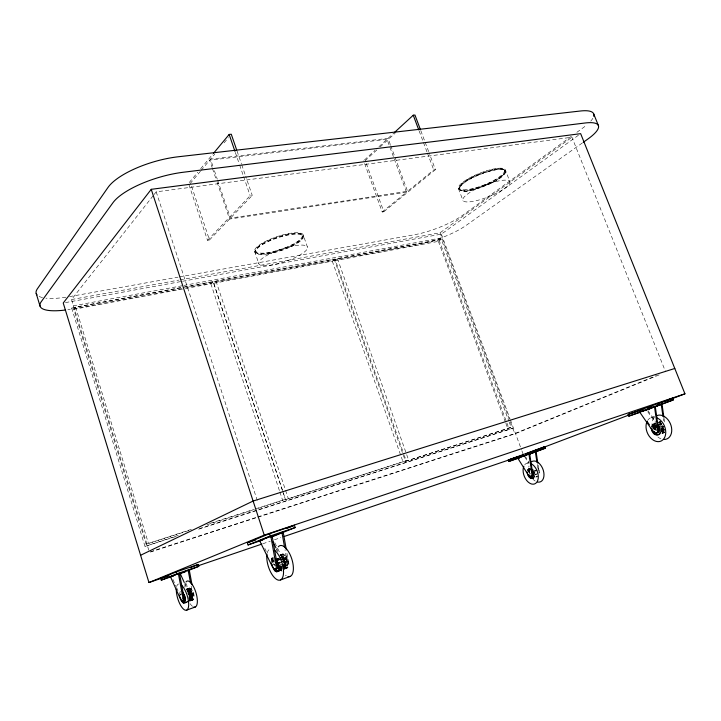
<?xml version="1.0" encoding="UTF-8"?>
<svg xmlns="http://www.w3.org/2000/svg" width="721" height="721" viewBox="0 0 721 721"><rect width="100%" height="100%" fill="white"/><g stroke="black" fill="none" stroke-linecap="round" stroke-linejoin="round"><path stroke-width="0.54" stroke-dasharray="3.6 2.7" d="M179.574 593.915L180.241 591.265M189.326 596.528C190.894 600.178 192.813 596.231 191.416 594.149C190.686 587.354 183.963 594.05 192.192 590.616C195.815 595.05 193.399 605.883 189.208 595.744M656.507 428.166L653.821 429.112C652.172 426.706 658.264 424.372 654.425 426.309M284.768 565.931C287.643 564.11 285.408 557.324 282.109 557.135M284.723 567.283C293.817 571.528 285.768 547.176 281.082 556.215L285.011 554.791M273.989 561.091L273.953 562.686M192.192 590.616C191.047 586.543 186.865 588.219 188.28 592.013M273.232 557.261L272.006 557.883L271.312 559.649L273.268 558.964M663.167 430.383C658.057 433.546 669.025 426.742 661.112 429.95M530.061 468.722L528.403 469.02L527.348 470.543L532.071 468.884M655.227 423.768L653.037 424.209L651.595 426.048L657.57 423.948M148.76 550.123L71.523 299.53L153.42 195.364M154.114 194.481L156.196 191.84L571.942 137.233L665.591 371.82M175.014 536.784L145.002 546.392L71.649 308.074L73.461 305.812L183.008 285.597M188.794 530.557L146.102 544.193L73.749 309.336L75.57 307.083L183.458 287.084M189.244 182.53L197.797 172.229M200.645 168.795L212.767 154.204M200.447 171.228L190.524 183.134L209.487 239.967L207.495 240.291L188.532 183.386M201.15 170.381L214.804 154.006M224.114 142.83L228.413 137.675M207.495 240.291L250.151 195.706L252.26 195.409L245.744 176.429M209.487 239.967L252.26 195.409M185.432 288.526L210.865 283.786L213.191 281.569L285.462 499.293L258.163 508.395M282.299 490.073L213.65 283.263L215.985 281.055L334.977 258.992L403.931 454.383M364.411 160.053L374.911 150.419M378.94 146.714L393.738 133.133M376.84 149.959L365.241 160.585L383.833 211.74L382.211 212.001L363.609 160.792M380.156 146.922L395.072 133.259M382.211 212.001L406.491 192.165L387.015 139.306L209.658 160.179L212.145 167.542M217.625 180.223L230.45 218.13L407.563 191.281L433.727 169.904L435.421 169.669L429.121 152.861M383.833 211.74L435.421 169.669M213.65 283.263L332.291 261.146L334.977 258.992M509.161 421.974L511.126 427.256L507.809 428.644L405.49 461.332L334.715 260.696L337.41 258.542L441.324 239.273L508.774 420.911M529.971 470.534L529.268 473.219M571.402 136.287L462.35 215.462A37.168 8.769 -20.8 0 1 414.926 234.64L179.114 276.954M576.854 132.331L583.208 127.707A44.098 11.644 -23 0 0 586.488 125.175M179.98 279.883L440.053 232.784L571.942 137.233M182.638 281.253L441.369 234.136L578.837 134.962M71.649 308.074L438.981 239.922L441.919 237.822L184.107 285.39M334.715 260.696L438.386 241.373L441.324 239.273M582.298 142.992L466.099 225.421A37.231 8.436 -20.7 0 1 418.568 244.545L186.144 287.787M146.102 544.193L193.345 528.7M145.002 546.392L179.412 534.982M282.65 491.136L285.48 499.662L406.184 460.755L404.31 455.447M285.48 499.662L406.184 460.755M405.49 461.332L511.126 427.256M198.581 529.223L512.667 428.256L198.699 528.799M257.559 516.975L514.659 433.609L656.218 375.659M659.174 374.866L515.506 433.627L150.238 552.133M659.832 421.758L658.652 422.38L660.733 421.632M278.739 569.987L282.199 568.689M282.668 568.581L288.553 566.472M278.585 570.464L288.391 566.94M662.563 432.6L664.555 431.888M278.387 570.87L282.308 569.464M283.002 569.166L288.193 567.346M664.257 432.258L662.266 432.97L664.149 432.681M278.153 571.212L287.949 567.688M661.932 433.285L663.924 432.573M277.882 571.474L287.679 567.95M662.157 433.402L664.555 432.474M188.92 598.79L191.57 597.718M283.93 564.876L286.03 564.119M661.941 429.959L663.735 429.319M189.082 598.818L193.309 597.358A3.884 1.442 73 0 0 193.805 594.338L193.012 590.084M278.91 566.832L280.884 566.138M281.866 565.787L288.742 563.326M661.391 430.284L664.383 429.22M189.172 598.971L193.985 597.249M283.876 565.237L285.985 564.48M661.842 430.257L663.635 429.617M278.549 567.436L281.704 566.309M282.758 565.94L285.904 564.813M661.716 430.545L663.509 429.905M189.163 599.493L193.976 597.772M278.45 567.733L281.605 566.607M282.659 566.228L288.788 564.038M661.382 430.861L664.374 429.797M190.083 599.629L193.94 598.259M282.533 566.481L285.687 565.354M277.846 568.472L287.526 565.003A4.632 2.046 72.1 0 0 288.364 561.317L286.444 550.447M663.852 430.383L661.247 431.311L664.302 430.347M188.091 600.755L193.868 598.691M278.973 568.229L281.956 567.085M282.902 566.823L288.797 564.714M186.964 601.476L193.76 599.079M184.973 602.504L193.634 599.403M278.937 568.869L282.362 567.571M282.866 567.454L288.76 565.345M662.193 431.591L664.185 430.87M184.648 602.81L187.703 601.738M188.487 601.44L193.471 599.674M184.197 603.207L193.282 599.881M535.847 477.176L537.551 476.563M278.856 569.455L281.785 568.337M282.785 568.049L288.679 565.931M662.031 432.086L664.023 431.365M655.047 429.878L657.741 428.923M189.668 595.204L191.525 594.537M278.279 563.651L288.13 560.325M661.797 427.49L663.59 426.85M188.821 595.916L193.561 594.23M184.711 583.523L190.146 595.627L191.218 595.249A3.884 1.442 73 0 0 193.309 597.358M190.146 595.627A3.884 1.433 73 0 0 192.237 597.745A3.884 1.433 73 0 0 192.723 594.726L193.805 594.338M283.668 562.254L285.777 561.506M661.905 427.85L663.699 427.211M188.893 596.303L191.678 595.312M283.425 562.831L288.346 561.082M661.094 428.535L663.131 427.796M193.706 594.861L188.884 596.573L191.732 595.69M288.364 561.317L287.147 561.749L285.029 549.79M283.858 563.182L285.967 562.434M655.614 430.852L658.3 429.887M661.139 428.896L662.941 428.265M188.983 597.042L191.768 596.051M189.001 597.204L193.823 595.492M278.685 565.345L288.517 561.839M661.274 429.103L663.266 428.391M189.001 597.385L191.786 596.393M283.912 563.633L286.021 562.885M661.166 429.256L663.861 428.301M188.992 597.709L191.777 596.718M189.091 597.817L193.904 596.105M535.117 474.49L537.956 473.481M188.974 598.006L191.759 597.015M283.948 564.065L286.048 563.317M661.157 429.617L662.95 428.977M188.929 598.277L191.714 597.276M278.82 566.102L280.784 565.399M281.767 565.048L288.652 562.596M661.355 429.698L663.356 428.986M283.948 564.48L286.057 563.732M188.866 598.511L193.958 596.691M179.655 595.059L181.575 594.383M282.127 558.928L284.227 558.189M528.078 472.039L529.962 471.372M653.794 427.706L658.282 426.12M277.125 560.92L279.09 560.226M280.072 559.875L286.958 557.45M653.271 428.067L656.254 427.012M188.469 592.383L190.326 591.725M280.262 560.01L284.471 558.523M188.605 592.518L192.462 591.157M653.758 428.04L656.443 427.093M188.65 592.671L190.506 592.013M282.596 559.622L284.705 558.883M653.749 428.391L658.228 426.805M187.902 593.311L190.677 592.32M283.362 559.514L287.291 558.126M653.352 428.662L656.344 427.607M187.902 593.437L192.723 591.734M534.072 470.975L536.911 469.966M188.064 593.644L190.849 592.653M282.821 560.019L284.921 559.271M534.405 471.065L536.965 470.155M653.767 428.752L656.461 427.805M661.085 426.165L662.878 425.525M188.145 594.041L192.967 592.338M271.664 564.48L273.61 563.786M282.686 560.577L287.598 558.838M534.315 471.444L537.163 470.434M188.37 594.365L191.155 593.383M277.955 562.74L280.063 561.992M281.118 561.614L285.318 560.127M653.902 429.482L655.695 428.842M661.49 426.796L663.284 426.156M188.37 594.663L193.183 592.959M272.844 564.894L274.8 564.201M278.054 563.056L280.018 562.362M281.001 562.01L287.886 559.568M654.019 429.842L655.804 429.202M661.725 426.985L663.726 426.282M278.135 563.191L280.235 562.443M281.289 562.074L285.489 560.577M661.653 427.138L663.446 426.499M189.533 594.96L193.381 593.59M529.547 474.157L531.242 473.553M186.775 589.12L189.83 588.03M528.133 469.236L530.025 468.578M186.261 589.499L190.11 588.147M527.889 469.497L529.773 468.839M658.652 423.533L660.652 422.83M186.496 589.724L190.398 588.327M527.673 469.813L529.565 469.146M186.847 589.922L190.695 588.57M271.231 560.235L273.187 559.55M281.487 556.585L285.417 555.206M651.433 426.544L657.408 424.435M186.397 590.111L188.316 589.436M527.493 470.155L532.215 468.497M191.002 588.868L187.154 590.229A6.309 2.325 73 0 1 190.335 589.76A6.309 2.325 73 0 1 192.904 597.979A6.309 2.325 73 0 1 190.083 599.584M271.204 560.866L274.133 559.838M275.999 559.135L278.946 558.099M279.928 557.757L285.822 555.684M651.324 427.066L657.3 424.966M659.571 424.128L661.572 423.425M187.451 590.589L191.308 589.228M275.17 559.631L278.955 558.243M528.178 470.633L531.963 469.299M654.605 425.994L658.588 424.588M275.395 559.658L278.549 558.55M279.595 558.18L282.983 557.144M654.632 426.111L658.219 424.849M275.323 559.847L278.468 558.739M187.748 591.004L191.606 589.643M271.213 561.542L274.142 560.505M275.873 559.856L279.397 558.622M280.081 558.369L286.219 556.215M528.105 471.083L529.998 470.416M652.253 427.265L657.831 425.273M660.003 424.507L662.004 423.804M187.063 591.364L189.993 590.328M275.107 560.397L279.297 558.919M280.325 558.541L283.479 557.432M654.091 426.796L655.885 426.165M659.481 424.885L661.563 424.381L659.769 425.02M187.379 591.382L189.407 590.805M179.601 594.474L181.521 593.798M187.081 591.806L191.903 590.111M276.377 560.235L283.732 557.639M528.069 471.552L529.962 470.885M653.965 427.075L657.552 425.814M187.911 591.716L189.767 591.067M271.267 562.245L274.196 561.217M276.765 560.28L286.598 556.81M653.235 427.49L656.227 426.435M659.418 425.282L661.409 424.579M276.621 560.487L283.984 557.892M653.866 427.382L658.345 425.796M660.057 425.183L661.851 424.552M187.172 592.229L189.956 591.247M280.099 554.864L283.038 553.827M653.037 424.209L657.417 422.605M279.838 555.134L283.407 553.863M652.667 424.48L657.66 422.731M279.865 555.359L283.795 553.98M652.343 424.795L657.327 423.056M659.21 422.362L661.211 421.668M271.583 558.64L273.538 557.946M280.262 555.549L284.191 554.179M652.054 425.174L657.029 423.425M658.697 422.812L661.689 421.758M271.42 559.108L273.376 558.424M280.667 555.828L284.597 554.449M651.802 425.588L654.794 424.534M186.207 589.093L189.569 587.985M528.403 469.02L530.295 468.362M527.132 463.134L529.034 462.476L525.483 456.717M651.595 417.423L654.587 416.387M262.795 543.76L270.24 541.228M274.494 539.777L280.884 537.605M150.428 551.718L256.487 517.327M210.487 523.23L254.396 509.206M255.468 508.864L285.462 499.293M206.936 524.762L253.9 509.756M659.841 424.146L661.274 424.254M184.558 286.877L213.191 281.569M181.719 288.616L73.263 308.795A46.604 12.365 -15.8 0 1 67.855 309.688M73.749 309.336L184.324 288.724M65.44 302.604L181.539 281.46M71.523 299.53L178.871 280.09M69.504 296.619L178.006 277.152M406.491 192.165L229.557 219.058L216.408 180.16M536.181 474.842L535.279 474.535M537.244 476.482L536.145 476.175M537.902 468.064L539.461 470.759L539.849 473.291M647.855 410.528L655.479 421.542M647.746 411.7L655.371 422.722M524.78 456.952L528.935 463.603M274.764 542.58L277.252 547.581M277.747 548.582L284.687 562.596A4.632 2.046 72.1 0 0 287.526 565.003M276.531 549.005L278.018 552.007M264.796 548.348L266.283 551.376M185.784 583.154L191.218 595.249M172.941 579.423L176.095 586.515M176.546 587.534L178.808 592.608M274.836 565.877L274.196 564.065M505.412 170.12A25.235 6.372 -21.7 0 1 471.534 189.19A25.235 6.372 -21.7 0 1 468.749 178.42A25.235 6.372 -21.7 0 1 505.412 170.12L509.945 181.818A25.289 6.11 -21.6 0 1 476.374 200.672A25.289 6.11 -21.6 0 1 472.895 190.659A25.289 6.11 -21.6 0 1 509.945 181.818M504.475 170.498A24.226 6.119 -21.7 0 1 471.958 188.794A24.226 6.119 -21.7 0 1 469.254 178.475A24.226 6.119 -21.7 0 1 504.475 170.498L504.817 171.4A24.235 6.101 -21.6 0 1 472.3 189.686A24.235 6.101 -21.6 0 1 469.605 179.394A24.235 6.101 -21.6 0 1 504.817 171.4M459.403 188.253L459.746 189.163M458.466 188.623L462.972 200.528M420.857 130.798L424.795 141.298M425.192 142.352L428.734 151.807M419.162 130.988L423.101 141.505M423.488 142.56L427.03 152.023M427.427 153.077L433.727 169.904M441.369 234.136L510.008 418.847M510.405 419.901L521.553 449.913M521.932 450.931L523.446 455.005M440.053 232.784L509.936 420.893M510.324 421.938L514.659 433.609M438.981 239.922L509.35 429.644M438.386 241.373L505.466 422.326M505.854 423.38L507.809 428.644M390.34 144.588L388.042 138.36L210.505 159.161L212.992 166.533M390.728 145.624L407.563 191.281M337.41 258.542L406.338 453.626M406.707 454.69L408.582 459.989M332.291 261.146L403.093 462.089M303.289 235.199A25.65 6.768 -18.7 0 1 267.725 252.972A25.65 6.768 -18.7 0 1 265.752 241.283A25.65 6.768 -18.7 0 1 303.289 235.199L307.543 247.393A25.704 6.489 -18.8 0 1 271.844 265.004A25.704 6.489 -18.8 0 1 270.033 253.765A25.704 6.489 -18.8 0 1 307.543 247.393M302.315 235.515A24.622 6.498 -18.7 0 1 268.203 252.584A24.622 6.498 -18.7 0 1 266.265 241.373A24.622 6.498 -18.7 0 1 302.315 235.515L302.649 236.452A24.631 6.471 -18.7 0 1 268.518 253.513A24.631 6.471 -18.7 0 1 266.599 242.328A24.631 6.471 -18.7 0 1 302.649 236.452M237.065 151.113L241.409 163.766M241.769 164.821L245.383 175.374M235.316 152.41L239.291 164.028M239.651 165.082L243.274 175.645M243.635 176.699L250.151 195.706M255.613 251.07L255.928 252.017M254.63 251.395L258.812 263.67M214.425 170.742L217.273 179.169M212.497 168.588L216.057 179.105M215.985 281.055L288.238 498.409M210.865 283.786L279.532 490.938M279.883 492.01L282.713 500.554M156.196 191.84L257.226 500.329M188.992 595.131L188.361 592.617M75.57 307.083L148.364 543.057M188.605 594.708L188.334 593.545M191.137 586.2L192.723 594.726M538.172 465.27L539.146 471.597A3.145 1.992 68.9 0 1 539.101 473.021M537.298 464.459L538.272 470.795M664.041 418.387L664.672 422.803M663.302 418.649L663.617 420.857M664.149 429.806A3.632 2.641 66.1 0 1 661.391 430.518M664.149 430.248A3.623 2.641 66 0 1 661.445 429.833M647.737 420.289A12.762 9.211 66.2 0 1 654.551 417.216M660.95 438.828A12.699 9.229 66.1 0 1 657.047 436.241M652.244 427.211A12.699 9.229 66.1 0 1 654.344 417.423M652.009 427.355A5.912 4.272 66.2 0 1 655.047 423.497M664.176 432.483A5.894 4.281 66.1 0 1 662.536 433.186M658.67 422.164A5.894 4.281 66.1 0 1 659.535 421.92M653.343 427.057A3.632 2.623 66.2 0 1 656.038 426.102M664.248 429.635A3.614 2.632 66.1 0 1 661.545 430.581M659.652 424.471A3.614 2.632 66.1 0 1 661.427 423.84M592.878 118.253A44.098 11.644 -23 0 1 590.373 121.552M65.881 297.214A46.514 12.843 -15.7 0 1 45.865 298.143M42.539 297.593A46.514 12.843 -15.7 0 1 38.754 296.223M282.506 559.667A4.623 2.037 72.1 0 1 284.957 557.216A4.623 2.037 72.1 0 1 287.201 564.047A4.623 2.037 72.1 0 1 283.813 563.642M283.2 562.407A4.623 2.037 72.1 0 1 283.029 561.956M286.309 575.818A16.232 7.156 72.1 0 1 285.435 575.214M281.983 571.356A16.232 7.156 72.1 0 1 280.424 568.716M276.747 550.664A16.232 7.156 72.1 0 1 277.342 548.492M267.248 552.899A16.322 7.075 72.2 0 1 271.105 548.852M280.343 555.224A7.525 3.317 72.1 0 1 286.796 560.388A7.525 3.317 72.1 0 1 284.714 568.554M272.583 562.542A7.561 3.281 72.2 0 1 273.007 557.793M277.621 559.244A7.561 3.281 72.2 0 1 278 559.838M279.288 562.623A7.561 3.281 72.2 0 1 279.532 563.38M272.691 562.272A4.65 2.019 72.2 0 1 273.935 560.064M192.543 606.343A13.609 5.029 73 0 1 189.956 603.459M184.891 587.236A13.609 5.029 73 0 1 185.342 583.298M176.726 586.299A13.672 4.957 73 0 1 178.628 584.01M189.785 599.223A6.309 2.325 73 0 1 189.19 598.349M180.737 594.672A6.336 2.298 73 0 1 180.683 594.086M180.674 594.825A3.893 1.415 73 0 1 180.8 594.023M536.361 474.472A3.145 1.992 68.9 0 1 535.559 473.958M524.717 464.784A11.067 6.958 69 0 1 529.385 463.071M535.171 481.033A11.022 6.976 68.9 0 1 532.909 479.114M529.593 473.346A11.022 6.976 68.9 0 1 528.989 465.964M528.06 470.29A5.128 3.226 69 0 1 530.061 468.434M537.226 476.68A5.11 3.235 68.9 0 1 536.181 476.689M538.091 469.551A5.11 3.235 68.9 0 1 538.569 470.507M538.902 471.516A5.11 3.235 68.9 0 1 539.146 473.057M528.502 472.255A3.154 1.983 69 0 1 529.845 470.579M458.736 188.28C462.278 195.058 474.03 188.758 479.943 187.766C489.054 184.062 499.788 180.746 505.646 172.355C503.79 164.721 489.703 171.868 484.593 172.517C475.463 176.312 464.288 179.529 458.736 188.28M458.781 188.118C461.125 195.337 474.265 188.596 479.465 187.929C488.73 184.261 499.464 180.863 505.583 172.517C504.448 164.676 489.901 171.778 485.098 172.346C475.788 176.113 464.621 179.412 458.781 188.118M268.041 253.9A25.659 6.741 -18.7 0 0 303.613 236.137A25.659 6.741 -18.7 0 0 266.085 242.238A25.659 6.741 -18.7 0 0 268.041 253.9M189.326 592.428A3.875 1.433 73 0 0 192.165 597.763A3.875 1.433 73 0 0 191.768 591.959A3.875 1.433 73 0 0 189.326 592.428"/><path stroke-width="1.08" d="M665.023 401.363L684.95 393.819L580.657 133.655L151.239 189.326L63.232 303L148.959 582.523L168.11 576.007M213.479 153.348L229.161 134.457L231.279 134.241L236.704 150.058M394.549 132.385L413.259 115.216L414.954 115.036L420.469 129.744M583.208 142.343L587.786 139.099A44.179 11.203 -22.8 0 0 585.119 122.994L183.314 172.247A55.346 18.349 -16.7 0 0 112.9 202.79L41.295 301.63A46.604 12.365 -15.8 0 0 65.251 310.048M140.595 555.26L253.116 501.041L674.793 368.476M148.959 582.523L264.246 535.117L684.95 393.819M173.482 575.971L161.279 580.135L160.711 578.305L176.294 571.924L198.185 564.48L198.771 566.346L187.685 570.816M262.795 539.975L248.069 544.95L247.366 542.787L269.591 533.675L294.438 525.33L295.168 527.547L272.259 536.766M190.128 567.76L198.185 564.48M287.156 528.295L294.438 525.33M161.279 580.135L176.879 573.808L198.771 566.346M248.069 544.95L270.33 535.928L295.168 527.547M170.498 576.746L179.466 573.186L184.062 597.808L182.972 598.187A3.911 1.415 73 0 1 182.503 601.215A3.911 1.415 73 0 1 180.43 599.079L170.498 576.746L178.475 573.583M259.623 540.687L272.069 535.73L277.333 565.237L276.098 565.679A4.668 2.019 72.2 0 1 275.287 569.383A4.668 2.019 72.2 0 1 272.466 566.949L259.623 540.687L272.069 535.73M184.261 582.514L180.178 573.438L189.244 569.851L192.02 584.758M270.582 536.974L283.164 531.981L286.246 549.366M182.638 572.844L185.667 571.627M519.904 457.664L508.81 461.449L508.269 459.998L544.743 446.714L545.292 448.192L530.043 453.951M640.509 412.169L628.784 416.134L628.135 414.467L672.612 398.235L673.288 399.93L654.929 406.851M525.438 454.032L544.743 446.714M647.134 407.897L652.226 405.959M657.327 404.03L672.612 398.235M529.737 452.617L629.37 414.872M508.81 461.449L545.292 448.192M628.784 416.134L673.288 399.93M528.926 453.987L517.813 458.186L528.484 475.373A3.163 1.983 69 0 0 531.026 476.797A3.163 1.983 69 0 0 532.044 474.121L528.926 453.987L529.647 453.743L532.756 473.868A3.163 1.983 69 0 1 530.151 476.193M639.743 412.142L655.236 406.32L658.579 429.608L657.831 429.878A3.65 2.632 66.3 0 1 656.38 433.051A3.65 2.632 66.3 0 1 653.1 431.537L639.743 412.142L640.5 411.889M518.516 457.943L520.544 457.177M642.6 411.096L646.818 409.501M648.918 408.708L652.081 407.518M526.213 455.239L524.185 456.005L524.888 455.762M529.259 454.095L536.054 451.553L537.839 463.161M648.206 409.24L652.388 407.635M654.118 407.014L661.995 404.039L663.888 417.279M644.727 410.7L646.764 409.934M648.801 409.158L651.865 408.005M280.496 579.945L290.293 576.367M186.748 610.101L195.391 606.965M271.664 564.48L274.548 570.365L275.359 571.14L277.306 570.437M275.359 571.14L277.711 570.717M275.755 571.42L279.09 570.572M276.152 571.627L278.495 571.05M276.54 571.753L278.865 571.104M180.178 597.556L181.935 601.503L183.846 600.818M181.935 601.503L182.53 602.287L184.45 601.602M274.142 569.878L276.098 569.184M527.123 471.885L527.709 474.914L529.07 477.104L530.485 478.203L532.368 477.527M530.485 478.203L532.738 477.681M182.53 602.287L183.413 603.035L185.333 602.35M274.548 570.365L276.494 569.662M530.845 478.365L533.107 477.789M651.243 428.193L651.901 431.113L653.605 433.582L654.488 434.294L656.48 433.582M531.215 478.465L533.468 477.843M274.944 570.789L276.9 570.086M654.488 434.294L656.939 433.853M528.484 475.373L529.196 475.121M532.044 474.121L532.756 473.868M653.1 431.537L653.848 431.275M160.711 578.305L168.849 575.538M508.269 459.998L518.354 456.564M197.896 565.859L261.732 544.121M284.074 536.514L523.446 455.005M189.244 569.851L188.163 570.221L190.542 583.001M536.054 451.553L535.342 451.797L536.974 462.35M180.178 573.438L181.25 573.078M179.583 573.88L181.62 573.186M247.366 542.787L255.784 539.948M628.135 414.467L643.06 409.438M283.164 531.981L281.938 532.395L284.642 547.618M661.995 404.039L661.247 404.292L662.987 416.441M276.909 571.807C280.875 569.653 278.766 562.452 275.873 559.856M531.575 478.519C535.712 477.879 534.279 471.705 531.882 469.732M277.197 568.527C279.604 568.256 278.585 564.552 278.054 563.056M656.615 432.546C659.994 433.168 660.021 428.085 657.903 426.571M531.251 476.175C534.531 477.059 533.837 471.588 531.674 470.633M183.413 603.035C187.523 602.251 184.342 594.753 182.638 592.283M654.947 434.565C661.373 437.332 661.95 426.625 657.128 424.507M182.918 593.095L184.188 594.618M183.945 600.251L185.162 599.836L185.108 597.24M275.593 558.658L277.955 562.74M647.494 422.037L649.396 424.813M273.061 541.985L276.035 548.005M593.671 113.855L598.403 125.571M184.513 595.312L184.918 596.456M657.552 403.3L658.228 405.013M413.259 115.216L418.766 129.942M530.44 451.571L530.998 453.067M229.161 134.457L234.956 151.356M269.591 533.675L270.33 535.928M151.239 189.326L264.246 535.117M176.294 571.924L176.879 573.808M36.203 293.474L40.052 306.182M178.366 573.565L182.972 598.187M179.745 595.663L179.862 596.294M270.826 536.154L276.098 565.679M271.357 562.975L271.493 563.723M654.479 406.581L657.831 429.878M657.858 427.688A3.632 2.623 66.2 0 1 658.498 431.185A3.632 2.623 66.2 0 1 656.443 432.897M655.074 432.465A3.632 2.623 66.2 0 1 654.713 432.212M654.425 431.951A3.632 2.623 66.2 0 1 653.974 431.437M656.624 417.747A12.762 9.211 66.2 0 1 665.537 434.781A12.762 9.211 66.2 0 1 652.46 439.558A12.762 9.211 66.2 0 1 647.197 421.19M656.678 415.693A12.699 9.229 66.1 0 1 671.026 425.462A12.699 9.229 66.1 0 1 664.032 439.477M660.03 433.772A5.912 4.272 66.2 0 1 652.424 430.275M652.117 429.094A5.912 4.272 66.2 0 1 652.027 428.508M658.327 424.57A5.912 4.272 66.2 0 1 658.76 424.948M659.904 426.336A5.912 4.272 66.2 0 1 660.211 426.868M660.787 432.528A5.912 4.272 66.2 0 1 660.58 432.988M37.104 294.979A46.514 12.843 -15.7 0 1 37.393 288.779L107.997 187.46A55.22 19.052 -16.6 0 1 178.159 156.781L580.297 111.016A44.098 11.644 -23 0 1 593.716 116.306M276.54 562.731A4.65 2.019 72.2 0 1 277.342 567.797A4.65 2.019 72.2 0 1 275.116 568.49M278.252 546.851A16.232 7.156 72.1 0 1 291.708 558.694A16.232 7.156 72.1 0 1 288.012 576.548M274.449 550.177A16.322 7.075 72.2 0 1 283.542 572.339A16.322 7.075 72.2 0 1 274.097 577.251A16.322 7.075 72.2 0 1 266.995 554.052M278.811 571.221A7.561 3.281 72.2 0 1 274.989 568.905M183.422 595.699A3.893 1.415 73 0 1 184.17 599.755A3.893 1.415 73 0 1 182.801 600.593M182.737 594.41A3.893 1.415 73 0 1 183.269 595.339M185.955 581.991A13.609 5.029 73 0 1 195.878 592.392A13.609 5.029 73 0 1 193.769 607.019M181.575 585.227A13.672 4.957 73 0 1 188.668 603.576A13.672 4.957 73 0 1 182.521 608.109A13.672 4.957 73 0 1 176.303 589.111M185.721 602.594A6.336 2.298 73 0 1 182.728 600.656M529.638 475.725A3.163 1.983 69 0 1 529.412 475.436M530.98 463.612A11.067 6.958 69 0 1 538.181 478.582A11.067 6.958 69 0 1 528.322 482.187A11.067 6.958 69 0 1 523.87 466.199M531.494 461.773A11.022 6.976 68.9 0 1 543.319 470.353A11.022 6.976 68.9 0 1 537.542 482.043M533.864 477.717A5.128 3.226 69 0 1 528.421 474.661M532.927 469.813A5.128 3.226 69 0 1 533.252 470.2M534.495 472.516A5.128 3.226 69 0 1 534.649 473.03M534.658 476.41A5.128 3.226 69 0 1 534.513 476.797M531.81 471.66A3.154 1.983 69 0 1 532.63 475.599A3.154 1.983 69 0 1 530.097 476.148M529.674 475.752A3.154 1.983 69 0 1 529.475 475.518"/></g></svg>
